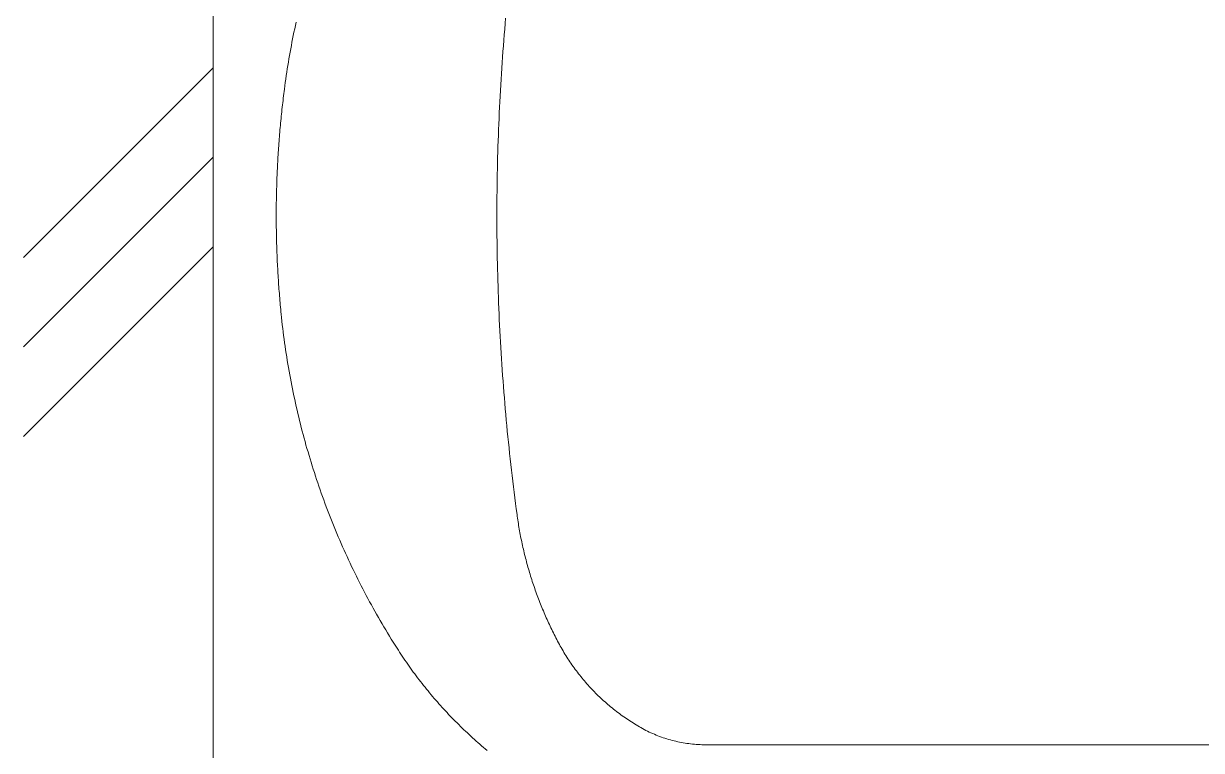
# Model space of a CAD drawing. Header units: millimetres. Extents: x -10563 to 10612, y -3613 to 6054.
# Drawn here: x 4903 to 5462, y -1581 to -1236 of the extents above; entities that cross this region are included whole.
import ezdxf

# ---------------------------------------------------------------- set-up
doc = ezdxf.new("R2010")
doc.units = ezdxf.units.MM
doc.header["$LTSCALE"] = 50
doc.layers.add('カタログ部品(衛生設備)', color=252, linetype='Continuous')
doc.layers.add('床仕上', color=250, linetype='Continuous')

# ---------------------------------------------------------------- blocks, each defined once
blk = doc.blocks.new('FcPack%d420')
at = {"layer": 'カタログ部品(衛生設備)', "color": 1, "linetype": 'Continuous', "lineweight": 13}
for p, q in [((-500, -700), (-500, 700)), ((-460.9, -279.85), (-460.55, -278.28)), ((-361.5, -281.62), (-361.28, -278.98)), ((-361.28, -278.98), (-361.05, -276.33)), ((-462.21, -286.18), (-461.89, -284.6)), ((-461.89, -284.6), (-461.57, -283.01)), ((-461.57, -283.01), (-461.24, -281.43)), ((-461.24, -281.43), (-460.9, -279.85)), ((-361.94, -286.91), (-361.72, -284.26)), ((-361.72, -284.26), (-361.5, -281.62)), ((-463.12, -290.94), (-462.82, -289.35)), ((-462.82, -289.35), (-462.52, -287.76)), ((-462.52, -287.76), (-462.21, -286.18)), ((-362.34, -292.2), (-362.14, -289.55)), ((-362.14, -289.55), (-361.94, -286.91)), ((-464.23, -297.3), (-463.96, -295.71)), ((-463.96, -295.71), (-463.69, -294.12)), ((-463.69, -294.12), (-463.41, -292.53)), ((-463.41, -292.53), (-463.12, -290.94)), ((-362.72, -297.49), (-362.53, -294.84)), ((-362.53, -294.84), (-362.34, -292.2)), ((-464.99, -302.09), (-464.75, -300.49)), ((-464.75, -300.49), (-464.49, -298.9)), ((-464.49, -298.9), (-464.23, -297.3)), ((-363.07, -302.78), (-362.9, -300.14)), ((-362.9, -300.14), (-362.72, -297.49)), ((-465.91, -308.48), (-465.69, -306.88)), ((-465.69, -306.88), (-465.47, -305.28)), ((-465.47, -305.28), (-465.23, -303.69)), ((-465.23, -303.69), (-464.99, -302.09)), ((-363.39, -308.08), (-363.24, -305.43)), ((-363.24, -305.43), (-363.07, -302.78)), ((-466.53, -313.3), (-466.39, -312.23)), ((-466.39, -312.23), (-466.26, -311.16)), ((-466.26, -311.16), (-466.12, -310.09)), ((-466.12, -310.09), (-465.91, -308.48)), ((-363.69, -313.38), (-363.55, -310.73)), ((-363.55, -310.73), (-363.39, -308.08)), ((-467.27, -319.74), (-467.15, -318.67)), ((-467.15, -318.67), (-467.03, -317.59)), ((-467.03, -317.59), (-466.91, -316.52)), ((-466.91, -316.52), (-466.79, -315.45)), ((-466.79, -315.45), (-466.66, -314.37)), ((-466.66, -314.37), (-466.53, -313.3)), ((-364.09, -321.33), (-363.96, -318.68)), ((-363.96, -318.68), (-363.83, -316.03)), ((-363.83, -316.03), (-363.69, -313.38)), ((-467.82, -325.11), (-467.72, -324.04)), ((-467.72, -324.04), (-467.61, -322.96)), ((-467.61, -322.96), (-467.5, -321.89)), ((-467.5, -321.89), (-467.39, -320.81)), ((-467.39, -320.81), (-467.27, -319.74)), ((-364.32, -326.63), (-364.21, -323.98)), ((-364.21, -323.98), (-364.09, -321.33)), ((-468.31, -330.49), (-468.22, -329.41)), ((-468.22, -329.41), (-468.13, -328.34)), ((-468.13, -328.34), (-468.03, -327.26)), ((-468.03, -327.26), (-467.93, -326.19)), ((-467.93, -326.19), (-467.82, -325.11)), ((-364.53, -331.93), (-364.43, -329.28)), ((-364.43, -329.28), (-364.32, -326.63)), ((-468.74, -335.87), (-468.66, -334.8)), ((-468.66, -334.8), (-468.58, -333.72)), ((-468.58, -333.72), (-468.49, -332.64)), ((-468.49, -332.64), (-468.4, -331.57)), ((-468.4, -331.57), (-468.31, -330.49)), ((-364.71, -337.23), (-364.62, -334.58)), ((-364.62, -334.58), (-364.53, -331.93)), ((-469.11, -341.26), (-469.04, -340.18)), ((-469.04, -340.18), (-468.97, -339.11)), ((-468.97, -339.11), (-468.9, -338.03)), ((-468.9, -338.03), (-468.82, -336.95)), ((-468.82, -336.95), (-468.74, -335.87)), ((-364.86, -342.53), (-364.78, -339.88)), ((-364.78, -339.88), (-364.71, -337.23)), ((-469.46, -347.73), (-469.41, -346.66)), ((-469.41, -346.66), (-469.35, -345.58)), ((-469.35, -345.58), (-469.3, -344.5)), ((-469.3, -344.5), (-469.24, -343.42)), ((-469.24, -343.42), (-469.17, -342.34)), ((-469.17, -342.34), (-469.11, -341.26)), ((-364.98, -347.84), (-364.92, -345.19)), ((-364.92, -345.19), (-364.86, -342.53)), ((-469.69, -353.13), (-469.65, -352.05)), ((-469.65, -352.05), (-469.61, -350.97)), ((-469.61, -350.97), (-469.56, -349.89)), ((-469.56, -349.89), (-469.51, -348.81)), ((-469.51, -348.81), (-469.46, -347.73)), ((-365.08, -353.14), (-365.04, -350.49)), ((-365.04, -350.49), (-364.98, -347.84)), ((-469.86, -358.53), (-469.83, -357.45)), ((-469.83, -357.45), (-469.8, -356.37)), ((-469.8, -356.37), (-469.76, -355.29)), ((-469.76, -355.29), (-469.73, -354.21)), ((-469.73, -354.21), (-469.69, -353.13)), ((-365.15, -358.45), (-365.12, -355.8)), ((-365.12, -355.8), (-365.08, -353.14)), ((-469.96, -363.93), (-469.94, -362.85)), ((-469.94, -362.85), (-469.93, -361.77)), ((-469.93, -361.77), (-469.9, -360.69)), ((-469.9, -360.69), (-469.88, -359.61)), ((-469.88, -359.61), (-469.86, -358.53)), ((-365.2, -363.75), (-365.18, -361.1)), ((-365.18, -361.1), (-365.15, -358.45)), ((-470, -368.25), (-469.99, -367.17)), ((-470, -369.33), (-470, -368.25)), ((-469.99, -367.17), (-469.98, -366.09)), ((-469.98, -366.09), (-469.97, -365.01)), ((-469.97, -365.01), (-469.96, -363.93)), ((-365.22, -369.06), (-365.21, -366.41)), ((-365.22, -371.71), (-365.22, -369.06)), ((-365.21, -366.41), (-365.2, -363.75)), ((-470, -370.41), (-470, -369.33)), ((-470, -371.49), (-470, -370.41)), ((-469.99, -372.57), (-470, -371.49)), ((-469.99, -373.65), (-469.99, -372.57)), ((-469.98, -374.73), (-469.99, -373.65)), ((-469.97, -375.81), (-469.98, -374.73)), ((-365.21, -374.37), (-365.22, -371.71)), ((-365.2, -377.02), (-365.21, -374.37)), ((-469.95, -376.89), (-469.97, -375.81)), ((-469.93, -377.97), (-469.95, -376.89)), ((-469.91, -379.05), (-469.93, -377.97)), ((-469.89, -380.13), (-469.91, -379.05)), ((-469.87, -381.21), (-469.89, -380.13)), ((-365.17, -379.67), (-365.2, -377.02)), ((-365.15, -382.33), (-365.17, -379.67)), ((-469.84, -382.29), (-469.87, -381.21)), ((-469.81, -383.37), (-469.84, -382.29)), ((-469.78, -384.45), (-469.81, -383.37)), ((-469.75, -385.53), (-469.78, -384.45)), ((-469.71, -386.61), (-469.75, -385.53)), ((-365.11, -384.98), (-365.15, -382.33)), ((-365.07, -387.63), (-365.11, -384.98)), ((-469.67, -387.69), (-469.71, -386.61)), ((-469.63, -388.77), (-469.67, -387.69)), ((-469.58, -389.85), (-469.63, -388.77)), ((-469.54, -390.93), (-469.58, -389.85)), ((-469.49, -392.01), (-469.54, -390.93)), ((-365.03, -390.28), (-365.07, -387.63)), ((-364.97, -392.94), (-365.03, -390.28)), ((-469.43, -393.09), (-469.49, -392.01)), ((-469.38, -394.16), (-469.43, -393.09)), ((-469.32, -395.24), (-469.38, -394.16)), ((-469.26, -396.32), (-469.32, -395.24)), ((-469.2, -397.4), (-469.26, -396.32)), ((-364.91, -395.59), (-364.97, -392.94)), ((-364.84, -398.24), (-364.91, -395.59)), ((-469.14, -398.48), (-469.2, -397.4)), ((-469.07, -399.56), (-469.14, -398.48)), ((-469, -400.64), (-469.07, -399.56)), ((-468.93, -401.71), (-469, -400.64)), ((-468.86, -402.79), (-468.93, -401.71)), ((-364.77, -400.89), (-364.84, -398.24)), ((-364.69, -403.54), (-364.77, -400.89)), ((-468.78, -403.87), (-468.86, -402.79)), ((-468.7, -404.95), (-468.78, -403.87)), ((-468.62, -406.02), (-468.7, -404.95)), ((-468.53, -407.1), (-468.62, -406.02)), ((-468.45, -408.18), (-468.53, -407.1)), ((-468.36, -409.25), (-468.45, -408.18)), ((-364.6, -406.19), (-364.69, -403.54)), ((-364.51, -408.85), (-364.6, -406.19)), ((-468.26, -410.33), (-468.36, -409.25)), ((-468.17, -411.4), (-468.26, -410.33)), ((-468.07, -412.48), (-468.17, -411.4)), ((-467.97, -413.56), (-468.07, -412.48)), ((-467.87, -414.63), (-467.97, -413.56)), ((-364.41, -411.5), (-364.51, -408.85)), ((-364.3, -414.15), (-364.41, -411.5)), ((-467.77, -415.71), (-467.87, -414.63)), ((-467.66, -416.78), (-467.77, -415.71)), ((-467.49, -418.49), (-467.66, -416.78)), ((-467.3, -420.19), (-467.49, -418.49)), ((-364.19, -416.8), (-364.3, -414.15)), ((-364.07, -419.45), (-364.19, -416.8)), ((-363.94, -422.1), (-364.07, -419.45)), ((-467.11, -421.89), (-467.3, -420.19)), ((-466.91, -423.59), (-467.11, -421.89)), ((-466.71, -425.29), (-466.91, -423.59)), ((-363.8, -424.75), (-363.94, -422.1)), ((-363.66, -427.4), (-363.8, -424.75)), ((-466.49, -426.99), (-466.71, -425.29)), ((-466.27, -428.69), (-466.49, -426.99)), ((-466.03, -430.38), (-466.27, -428.69)), ((-465.8, -432.08), (-466.03, -430.38)), ((-363.52, -430.05), (-363.66, -427.4)), ((-363.36, -432.69), (-363.52, -430.05)), ((-465.55, -433.77), (-465.8, -432.08)), ((-465.29, -435.47), (-465.55, -433.77)), ((-465.03, -437.16), (-465.29, -435.47)), ((-363.2, -435.34), (-363.36, -432.69)), ((-363.04, -437.99), (-363.2, -435.34)), ((-464.76, -438.85), (-465.03, -437.16)), ((-464.48, -440.54), (-464.76, -438.85)), ((-464.19, -442.23), (-464.48, -440.54)), ((-362.86, -440.64), (-363.04, -437.99)), ((-362.68, -443.28), (-362.86, -440.64)), ((-463.9, -443.91), (-464.19, -442.23)), ((-463.59, -445.6), (-463.9, -443.91)), ((-463.28, -447.28), (-463.59, -445.6)), ((-462.96, -448.96), (-463.28, -447.28)), ((-362.49, -445.93), (-362.68, -443.28)), ((-362.3, -448.58), (-362.49, -445.93)), ((-462.63, -450.64), (-462.96, -448.96)), ((-462.3, -452.32), (-462.63, -450.64)), ((-461.96, -454), (-462.3, -452.32)), ((-362.1, -451.22), (-362.3, -448.58)), ((-361.89, -453.87), (-362.1, -451.22)), ((-461.61, -455.68), (-461.96, -454)), ((-461.25, -457.35), (-461.61, -455.68)), ((-460.88, -459.02), (-461.25, -457.35)), ((-361.68, -456.51), (-361.89, -453.87)), ((-361.46, -459.15), (-361.68, -456.51)), ((-460.51, -460.69), (-460.88, -459.02)), ((-460.12, -462.36), (-460.51, -460.69)), ((-459.73, -464.03), (-460.12, -462.36)), ((-459.33, -465.69), (-459.73, -464.03)), ((-361.23, -461.8), (-361.46, -459.15)), ((-361, -464.44), (-361.23, -461.8)), ((-458.93, -467.36), (-459.33, -465.69)), ((-458.51, -469.02), (-458.93, -467.36)), ((-458.09, -470.68), (-458.51, -469.02)), ((-360.76, -467.08), (-361, -464.44)), ((-360.51, -469.72), (-360.76, -467.08)), ((-360.26, -472.36), (-360.51, -469.72)), ((-457.66, -472.33), (-458.09, -470.68)), ((-457.23, -473.99), (-457.66, -472.33)), ((-456.78, -475.64), (-457.23, -473.99)), ((-360, -475), (-360.26, -472.36)), ((-359.73, -477.64), (-360, -475)), ((-456.33, -477.29), (-456.78, -475.64)), ((-455.87, -478.94), (-456.33, -477.29)), ((-455.4, -480.59), (-455.87, -478.94)), ((-454.92, -482.23), (-455.4, -480.59)), ((-359.46, -480.28), (-359.73, -477.64)), ((-359.18, -482.92), (-359.46, -480.28)), ((-454.44, -483.87), (-454.92, -482.23)), ((-453.95, -485.51), (-454.44, -483.87)), ((-453.45, -487.15), (-453.95, -485.51)), ((-358.89, -485.56), (-359.18, -482.92)), ((-358.6, -488.19), (-358.89, -485.56)), ((-452.94, -488.78), (-453.45, -487.15)), ((-452.42, -490.42), (-452.94, -488.78)), ((-451.9, -492.05), (-452.42, -490.42)), ((-451.37, -493.67), (-451.9, -492.05)), ((-358.3, -490.83), (-358.6, -488.19)), ((-357.99, -493.46), (-358.3, -490.83)), ((-450.83, -495.3), (-451.37, -493.67)), ((-450.29, -496.92), (-450.83, -495.3)), ((-449.73, -498.54), (-450.29, -496.92)), ((-357.68, -496.1), (-357.99, -493.46)), ((-357.36, -498.73), (-357.68, -496.1)), ((-449.17, -500.16), (-449.73, -498.54)), ((-448.6, -501.77), (-449.17, -500.16)), ((-448.03, -503.38), (-448.6, -501.77)), ((-447.44, -504.99), (-448.03, -503.38)), ((-357.03, -501.36), (-357.36, -498.73)), ((-356.7, -503.99), (-357.03, -501.36)), ((-446.85, -506.6), (-447.44, -504.99)), ((-446.25, -508.2), (-446.85, -506.6)), ((-445.65, -509.8), (-446.25, -508.2)), ((-356.36, -506.63), (-356.7, -503.99)), ((-356.02, -509.26), (-356.36, -506.63)), ((-445.03, -511.4), (-445.65, -509.8)), ((-444.41, -512.99), (-445.03, -511.4)), ((-443.78, -514.58), (-444.41, -512.99)), ((-443.15, -516.17), (-443.78, -514.58)), ((-355.66, -511.88), (-356.02, -509.26)), ((-355.54, -512.76), (-355.66, -511.88)), ((-355.42, -513.63), (-355.54, -512.76)), ((-355.29, -514.5), (-355.42, -513.63)), ((-355.16, -515.38), (-355.29, -514.5)), ((-442.5, -517.76), (-443.15, -516.17)), ((-441.85, -519.34), (-442.5, -517.76)), ((-441.19, -520.92), (-441.85, -519.34)), ((-355.02, -516.25), (-355.16, -515.38)), ((-354.88, -517.12), (-355.02, -516.25)), ((-354.73, -517.99), (-354.88, -517.12)), ((-354.58, -518.86), (-354.73, -517.99)), ((-354.43, -519.72), (-354.58, -518.86)), ((-354.27, -520.59), (-354.43, -519.72)), ((-440.52, -522.49), (-441.19, -520.92)), ((-439.85, -524.06), (-440.52, -522.49)), ((-439.17, -525.63), (-439.85, -524.06)), ((-438.48, -527.2), (-439.17, -525.63)), ((-354.1, -521.46), (-354.27, -520.59)), ((-353.94, -522.32), (-354.1, -521.46)), ((-353.77, -523.19), (-353.94, -522.32)), ((-353.59, -524.05), (-353.77, -523.19)), ((-353.41, -524.92), (-353.59, -524.05)), ((-353.23, -525.78), (-353.41, -524.92)), ((-353.04, -526.64), (-353.23, -525.78)), ((-437.78, -528.76), (-438.48, -527.2)), ((-437.08, -530.32), (-437.78, -528.76)), ((-436.37, -531.88), (-437.08, -530.32)), ((-352.84, -527.5), (-353.04, -526.64)), ((-352.65, -528.36), (-352.84, -527.5)), ((-352.45, -529.22), (-352.65, -528.36)), ((-352.24, -530.08), (-352.45, -529.22)), ((-352.03, -530.93), (-352.24, -530.08)), ((-351.82, -531.79), (-352.03, -530.93)), ((-435.65, -533.43), (-436.37, -531.88)), ((-434.93, -534.98), (-435.65, -533.43)), ((-434.19, -536.52), (-434.93, -534.98)), ((-433.45, -538.07), (-434.19, -536.52)), ((-351.6, -532.64), (-351.82, -531.79)), ((-351.38, -533.5), (-351.6, -532.64)), ((-351.15, -534.35), (-351.38, -533.5)), ((-350.92, -535.2), (-351.15, -534.35)), ((-350.69, -536.05), (-350.92, -535.2)), ((-350.45, -536.9), (-350.69, -536.05)), ((-350.21, -537.75), (-350.45, -536.9)), ((-432.71, -539.61), (-433.45, -538.07)), ((-431.95, -541.14), (-432.71, -539.61)), ((-431.19, -542.67), (-431.95, -541.14)), ((-349.96, -538.59), (-350.21, -537.75)), ((-349.71, -539.44), (-349.96, -538.59)), ((-349.46, -540.28), (-349.71, -539.44)), ((-349.2, -541.12), (-349.46, -540.28)), ((-348.93, -541.97), (-349.2, -541.12)), ((-348.67, -542.81), (-348.93, -541.97)), ((-430.42, -544.2), (-431.19, -542.67)), ((-429.64, -545.72), (-430.42, -544.2)), ((-428.86, -547.24), (-429.64, -545.72)), ((-428.07, -548.76), (-428.86, -547.24)), ((-348.39, -543.64), (-348.67, -542.81)), ((-348.12, -544.48), (-348.39, -543.64)), ((-347.84, -545.32), (-348.12, -544.48)), ((-347.55, -546.15), (-347.84, -545.32)), ((-347.27, -546.98), (-347.55, -546.15)), ((-346.97, -547.82), (-347.27, -546.98)), ((-346.68, -548.65), (-346.97, -547.82)), ((-427.27, -550.27), (-428.07, -548.76)), ((-426.47, -551.78), (-427.27, -550.27)), ((-425.65, -553.29), (-426.47, -551.78)), ((-424.83, -554.79), (-425.65, -553.29)), ((-346.38, -549.48), (-346.68, -548.65)), ((-346.07, -550.3), (-346.38, -549.48)), ((-345.77, -551.13), (-346.07, -550.3)), ((-345.45, -551.95), (-345.77, -551.13)), ((-345.14, -552.78), (-345.45, -551.95)), ((-344.82, -553.6), (-345.14, -552.78)), ((-344.49, -554.42), (-344.82, -553.6)), ((-424.01, -556.28), (-424.83, -554.79)), ((-423.17, -557.78), (-424.01, -556.28)), ((-422.33, -559.27), (-423.17, -557.78)), ((-421.49, -560.75), (-422.33, -559.27)), ((-344.17, -555.23), (-344.49, -554.42)), ((-343.83, -556.05), (-344.17, -555.23)), ((-343.5, -556.87), (-343.83, -556.05)), ((-343.16, -557.68), (-343.5, -556.87)), ((-342.81, -558.49), (-343.16, -557.68)), ((-342.47, -559.3), (-342.81, -558.49)), ((-342.11, -560.11), (-342.47, -559.3)), ((-420.63, -562.23), (-421.49, -560.75)), ((-419.77, -563.71), (-420.63, -562.23)), ((-418.9, -565.18), (-419.77, -563.71)), ((-341.76, -560.91), (-342.11, -560.11)), ((-341.4, -561.72), (-341.76, -560.91)), ((-341.03, -562.52), (-341.4, -561.72)), ((-340.67, -563.32), (-341.03, -562.52)), ((-340.29, -564.12), (-340.67, -563.32)), ((-339.92, -564.92), (-340.29, -564.12)), ((-339.54, -565.71), (-339.92, -564.92)), ((-418.03, -566.65), (-418.9, -565.18)), ((-417.15, -568.12), (-418.03, -566.65)), ((-416.26, -569.58), (-417.15, -568.12)), ((-415.36, -571.03), (-416.26, -569.58)), ((-339.16, -566.5), (-339.54, -565.71)), ((-338.77, -567.3), (-339.16, -566.5)), ((-338.38, -568.09), (-338.77, -567.3)), ((-337.98, -568.87), (-338.38, -568.09)), ((-337.58, -569.66), (-337.98, -568.87)), ((-337.18, -570.44), (-337.58, -569.66)), ((-336.78, -571.22), (-337.18, -570.44)), ((-414.46, -572.48), (-415.36, -571.03)), ((-413.55, -573.93), (-414.46, -572.48)), ((-412.63, -575.37), (-413.55, -573.93)), ((-412.02, -576.33), (-412.63, -575.37)), ((-336.36, -572), (-336.78, -571.22)), ((-335.95, -572.78), (-336.36, -572)), ((-335.53, -573.56), (-335.95, -572.78)), ((-335.11, -574.32), (-335.53, -573.56)), ((-334.68, -575.09), (-335.11, -574.32)), ((-334.25, -575.85), (-334.68, -575.09)), ((-333.81, -576.61), (-334.25, -575.85)), ((-411.39, -577.29), (-412.02, -576.33)), ((-410.77, -578.24), (-411.39, -577.29)), ((-410.14, -579.19), (-410.77, -578.24)), ((-409.5, -580.14), (-410.14, -579.19)), ((-408.86, -581.08), (-409.5, -580.14)), ((-408.21, -582.02), (-408.86, -581.08)), ((-333.36, -577.36), (-333.81, -576.61)), ((-332.91, -578.11), (-333.36, -577.36)), ((-332.45, -578.86), (-332.91, -578.11)), ((-331.98, -579.6), (-332.45, -578.86)), ((-331.5, -580.34), (-331.98, -579.6)), ((-331.02, -581.07), (-331.5, -580.34)), ((-330.54, -581.8), (-331.02, -581.07)), ((-407.56, -582.95), (-408.21, -582.02)), ((-406.9, -583.88), (-407.56, -582.95)), ((-406.24, -584.81), (-406.9, -583.88)), ((-405.57, -585.73), (-406.24, -584.81)), ((-404.9, -586.65), (-405.57, -585.73)), ((-404.23, -587.57), (-404.9, -586.65)), ((-330.05, -582.53), (-330.54, -581.8)), ((-329.55, -583.25), (-330.05, -582.53)), ((-329.04, -583.97), (-329.55, -583.25)), ((-328.53, -584.68), (-329.04, -583.97)), ((-328.01, -585.38), (-328.53, -584.68)), ((-327.49, -586.09), (-328.01, -585.38)), ((-326.96, -586.79), (-327.49, -586.09)), ((-326.42, -587.48), (-326.96, -586.79)), ((-403.54, -588.48), (-404.23, -587.57)), ((-402.86, -589.39), (-403.54, -588.48)), ((-402.17, -590.3), (-402.86, -589.39)), ((-401.47, -591.2), (-402.17, -590.3)), ((-400.77, -592.1), (-401.47, -591.2)), ((-400.06, -592.99), (-400.77, -592.1)), ((-325.88, -588.17), (-326.42, -587.48)), ((-325.33, -588.85), (-325.88, -588.17)), ((-324.78, -589.53), (-325.33, -588.85)), ((-324.22, -590.2), (-324.78, -589.53)), ((-323.66, -590.87), (-324.22, -590.2)), ((-323.08, -591.54), (-323.66, -590.87)), ((-322.51, -592.2), (-323.08, -591.54)), ((-321.92, -592.85), (-322.51, -592.2)), ((-321.34, -593.5), (-321.92, -592.85)), ((-399.35, -593.88), (-400.06, -592.99)), ((-398.63, -594.77), (-399.35, -593.88)), ((-397.91, -595.65), (-398.63, -594.77)), ((-397.19, -596.53), (-397.91, -595.65)), ((-396.46, -597.4), (-397.19, -596.53)), ((-395.72, -598.27), (-396.46, -597.4)), ((-394.98, -599.14), (-395.72, -598.27)), ((-320.74, -594.14), (-321.34, -593.5)), ((-320.14, -594.78), (-320.74, -594.14)), ((-319.54, -595.42), (-320.14, -594.78)), ((-318.93, -596.04), (-319.54, -595.42)), ((-318.31, -596.67), (-318.93, -596.04)), ((-317.69, -597.28), (-318.31, -596.67)), ((-317.06, -597.9), (-317.69, -597.28)), ((-316.43, -598.5), (-317.06, -597.9)), ((-315.8, -599.1), (-316.43, -598.5)), ((-394.24, -600), (-394.98, -599.14)), ((-393.49, -600.86), (-394.24, -600)), ((-392.74, -601.71), (-393.49, -600.86)), ((-391.98, -602.56), (-392.74, -601.71)), ((-391.22, -603.41), (-391.98, -602.56)), ((-390.45, -604.25), (-391.22, -603.41)), ((-315.15, -599.7), (-315.8, -599.1)), ((-314.51, -600.29), (-315.15, -599.7)), ((-313.85, -600.87), (-314.51, -600.29)), ((-313.2, -601.45), (-313.85, -600.87)), ((-312.53, -602.02), (-313.2, -601.45)), ((-311.87, -602.59), (-312.53, -602.02)), ((-311.19, -603.15), (-311.87, -602.59)), ((-310.52, -603.7), (-311.19, -603.15)), ((-309.84, -604.25), (-310.52, -603.7)), ((-389.68, -605.08), (-390.45, -604.25)), ((-388.9, -605.92), (-389.68, -605.08)), ((-388.12, -606.75), (-388.9, -605.92)), ((-387.34, -607.57), (-388.12, -606.75)), ((-386.55, -608.39), (-387.34, -607.57)), ((-385.75, -609.21), (-386.55, -608.39)), ((-384.96, -610.02), (-385.75, -609.21)), ((-309.15, -604.79), (-309.84, -604.25)), ((-308.46, -605.33), (-309.15, -604.79)), ((-307.76, -605.86), (-308.46, -605.33)), ((-307.06, -606.38), (-307.76, -605.86)), ((-306.36, -606.9), (-307.06, -606.38)), ((-305.65, -607.41), (-306.36, -606.9)), ((-304.93, -607.92), (-305.65, -607.41)), ((-304.22, -608.42), (-304.93, -607.92)), ((-303.49, -608.91), (-304.22, -608.42)), ((-302.77, -609.4), (-303.49, -608.91)), ((-302.03, -609.88), (-302.77, -609.4)), ((-384.15, -610.83), (-384.96, -610.02)), ((-383.35, -611.63), (-384.15, -610.83)), ((-382.53, -612.43), (-383.35, -611.63)), ((-381.72, -613.22), (-382.53, -612.43)), ((-380.9, -614.01), (-381.72, -613.22)), ((-380.07, -614.79), (-380.9, -614.01)), ((-379.25, -615.57), (-380.07, -614.79)), ((-301.3, -610.35), (-302.03, -609.88)), ((-300.56, -610.82), (-301.3, -610.35)), ((-299.82, -611.28), (-300.56, -610.82)), ((-299.07, -611.73), (-299.82, -611.28)), ((-298.32, -612.18), (-299.07, -611.73)), ((-297.56, -612.62), (-298.32, -612.18)), ((-296.81, -613.05), (-297.56, -612.62)), ((-296.02, -613.49), (-296.81, -613.05)), ((-295.24, -613.91), (-296.02, -613.49)), ((-294.45, -614.33), (-295.24, -613.91)), ((-293.65, -614.73), (-294.45, -614.33)), ((-292.84, -615.12), (-293.65, -614.73)), ((-292.04, -615.49), (-292.84, -615.12)), ((-378.41, -616.35), (-379.25, -615.57)), ((-377.58, -617.12), (-378.41, -616.35)), ((-376.73, -617.89), (-377.58, -617.12)), ((-375.89, -618.65), (-376.73, -617.89)), ((-375.04, -619.41), (-375.89, -618.65)), ((-374.19, -620.16), (-375.04, -619.41)), ((-373.33, -620.91), (-374.19, -620.16)), ((-291.22, -615.86), (-292.04, -615.49)), ((-290.4, -616.21), (-291.22, -615.86)), ((-289.58, -616.56), (-290.4, -616.21)), ((-288.75, -616.89), (-289.58, -616.56)), ((-287.92, -617.21), (-288.75, -616.89)), ((-287.08, -617.51), (-287.92, -617.21)), ((-286.23, -617.81), (-287.08, -617.51)), ((-285.39, -618.09), (-286.23, -617.81)), ((-284.54, -618.36), (-285.39, -618.09)), ((-283.68, -618.62), (-284.54, -618.36)), ((-282.83, -618.87), (-283.68, -618.62)), ((-281.97, -619.1), (-282.83, -618.87)), ((-281.1, -619.32), (-281.97, -619.1)), ((-280.23, -619.53), (-281.1, -619.32)), ((-279.36, -619.73), (-280.23, -619.53)), ((-278.49, -619.91), (-279.36, -619.73)), ((-277.62, -620.08), (-278.49, -619.91)), ((-276.74, -620.24), (-277.62, -620.08)), ((-275.86, -620.39), (-276.74, -620.24)), ((-274.98, -620.52), (-275.86, -620.39)), ((-274.09, -620.64), (-274.98, -620.52)), ((-273.21, -620.75), (-274.09, -620.64)), ((-272.32, -620.85), (-273.21, -620.75)), ((-271.43, -620.93), (-272.32, -620.85)), ((-372.47, -621.65), (-373.33, -620.91)), ((-371.6, -622.39), (-372.47, -621.65)), ((-370.73, -623.12), (-371.6, -622.39)), ((-369.86, -623.85), (-370.73, -623.12)), ((-270.54, -621), (-271.43, -620.93)), ((-269.65, -621.06), (-270.54, -621)), ((-268.76, -621.1), (-269.65, -621.06)), ((-267.87, -621.13), (-268.76, -621.1)), ((-266.98, -621.15), (-267.87, -621.13)), ((-266.09, -621.16), (-266.98, -621.15)), ((266.09, -621.16), (-266.09, -621.16))]:
    blk.add_line(p, q, dxfattribs=at)
blk = doc.blocks.new('FcPack%d507')
at = {"layer": '床仕上', "color": 6, "linetype": 'Continuous', "lineweight": 13}
for p, q in [((-482.5, -440.07), (-572.5, -530.07)), ((-482.5, -482.5), (-572.5, -572.5)), ((-482.5, -524.93), (-572.5, -614.93))]:
    blk.add_line(p, q, dxfattribs=at)

msp = doc.modelspace()

# ---------------------------------------------------------------- block references
at = {"layer": 'カタログ部品(衛生設備)', "color": 1, "linetype": 'Continuous', "lineweight": 13}
msp.add_blockref('FcPack%d420', (5492.5, -957.5), dxfattribs=at)
at = {"layer": '床仕上', "color": 6, "linetype": 'Continuous', "lineweight": 13}
msp.add_blockref('FcPack%d507', (5475, -817.43), dxfattribs=at)

doc.saveas('drawing.dxf')
